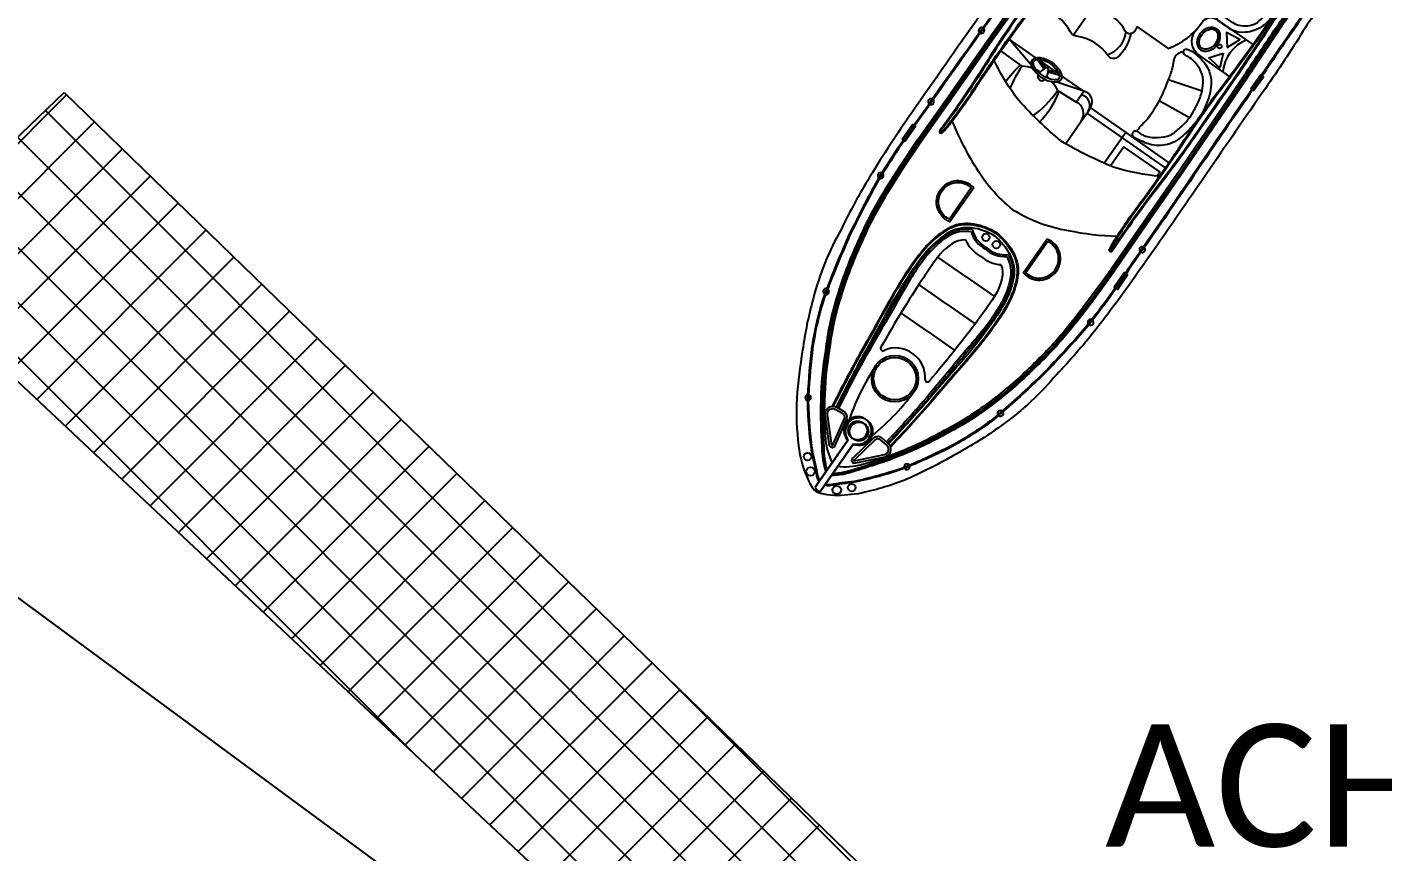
# Model space of a CAD drawing. Header units: metres. Extents: x 332876 to 333955, y 1790909 to 1792363.
# Drawn here: x 332932.3 to 333043.2, y 1791729.7 to 1791797.1 of the extents above; entities that cross this region are included whole.
import ezdxf

# ---------------------------------------------------------------- set-up
doc = ezdxf.new("R2010")
doc.units = ezdxf.units.M
for name, color, linetype in [('PORT', 5, 'Continuous'), ('PORT TEXT', 7, 'Continuous'), ('village', 3, 'Continuous')]:
    doc.layers.add(name, color=color, linetype=linetype)
doc.styles.get("Standard").update_dxf_attribs({"font": 'calibri.ttf'})

msp = doc.modelspace()

# ---------------------------------------------------------------- linework, layer by layer
at = {"color": 32, "true_color": 0xcd6928}
for p, q in [((333019.29, 1791798.54), (333017.85, 1791796.47)), ((333014.77, 1791794.63), (333012.59, 1791796.15)), ((333014.46, 1791793.95), (333012.59, 1791796.15)), ((333015.45, 1791793.69), (333014.89, 1791794.49)), ((333015.58, 1791793.78), (333015.08, 1791794.49)), ((333016.47, 1791793.44), (333015.18, 1791794.34)), ((333015.77, 1791793.47), (333016.68, 1791793.23)), ((333015.81, 1791793.62), (333016.61, 1791793.41)), ((333018.69, 1791791.89), (333016.88, 1791793.15)), ((333018.69, 1791791.89), (333016.48, 1791792.64)), ((333018.08, 1791791.01), (333018.69, 1791791.89)), ((333028.36, 1791791.9), (333025.6, 1791792.83)), ((333027.33, 1791789.72), (333024.85, 1791791.11)), ((333022.12, 1791788.52), (333025.65, 1791786.05)), ((333021.82, 1791788.09), (333025.36, 1791785.63)), ((333009.07, 1791776.72), (333006.76, 1791778.33)), ((333009.07, 1791776.72), (333011.38, 1791775.11)), ((333007.5, 1791774.48), (333005.2, 1791776.09)), ((333007.5, 1791774.48), (333009.81, 1791772.87)), ((333005.94, 1791772.25), (333003.73, 1791773.79)), ((333005.94, 1791772.25), (333008.15, 1791770.71))]:
    msp.add_line(p, q, dxfattribs=at)
for points in [[(333035.01, 1791813.85, 0.01736), (333029.78, 1791817.33, 0.12634), (333026.86, 1791818.33, 0.172899), (333023.46, 1791816.05, 0.013884), (333021.4, 1791813.33, 0.008973), (333018.43, 1791809.47, 0.01509), (333015.11, 1791805, -0.002245), (333010.15, 1791798, 0.003342), (333004.68, 1791790.2, 0.016984), (333001.18, 1791784.86, 0.024546), (332998.87, 1791780.63, 0.067942), (332996.56, 1791774.9, 0.033948), (332995.7, 1791770.72, 0.022001), (332995.22, 1791766.79, 0.042872), (332995.37, 1791762.9, 0.059514), (332995.91, 1791760.71, 0.046364), (332996.37, 1791759.7, 0.104882), (332996.81, 1791759.18, 0.104882)], [(333002.46, 1791783.85), (333003.67, 1791785.77), (333005.13, 1791787.95), (333007.6, 1791791.43), (333010.96, 1791796.24), (333016.43, 1791803.89, 0.002601), (333019.45, 1791808.01, -0.004411), (333022.01, 1791811.52, -0.013009), (333023.89, 1791813.85, -0.113396), (333025.27, 1791814.84, -0.146005), (333026.29, 1791814.94, -1.595219)], [(333002.53, 1791783.81), (333003.73, 1791785.73), (333005.19, 1791787.9), (333007.66, 1791791.39), (333011.02, 1791796.2), (333016.5, 1791803.85, 0.002601), (333019.51, 1791807.97, -0.004411), (333022.08, 1791811.48, -0.013003), (333023.95, 1791813.8, -0.113337), (333025.3, 1791814.76, -0.144821), (333026.26, 1791814.87, -0.138987)], [(333002.59, 1791783.77), (333003.8, 1791785.68), (333005.25, 1791787.86), (333007.72, 1791791.35), (333011.08, 1791796.15), (333016.56, 1791803.8, 0.002601), (333019.58, 1791807.92, -0.00441), (333022.14, 1791811.43, -0.012997), (333024.01, 1791813.75, -0.113276), (333025.33, 1791814.69, -0.142458), (333026.23, 1791814.79, -0.142458)], [(333035.01, 1791813.85, -0.01736), (333040.08, 1791810.13, -0.12634), (333042.02, 1791807.74, -0.172899), (333041.05, 1791803.75, -0.013884), (333039.21, 1791800.89, -0.008973), (333036.61, 1791796.77, -0.01509), (333033.54, 1791792.12, 0.002245), (333028.67, 1791785.05, -0.003342), (333023.23, 1791777.23, -0.016984), (333019.42, 1791772.11, -0.024546), (333016.24, 1791768.49, -0.067942), (333011.66, 1791764.36, -0.033948), (333008.03, 1791762.11, -0.022001), (333004.5, 1791760.3, -0.042872), (333000.79, 1791759.11, -0.059514), (332998.55, 1791758.86, -0.046364), (332997.44, 1791758.95, -0.104882), (332996.81, 1791759.18, -0.104882)], [(333002.72, 1791783.69), (333003.93, 1791785.6), (333005.38, 1791787.77), (333007.85, 1791791.26), (333011.21, 1791796.06), (333016.68, 1791803.71, 0.002601), (333019.7, 1791807.84, -0.00441), (333022.26, 1791811.34, -0.002867), (333022.66, 1791811.86, -0.002867)], [(333030.06, 1791809.1), (333028.81, 1791809.98, 0.202722), (333023.73, 1791811.04, 0.178768), (333021.6, 1791809.69, -0.010028), (333018.78, 1791805.83, 0.005356), (333014.22, 1791799.41, 0.016605), (333010.65, 1791794.13, -0.018921), (333006.93, 1791788.67, 0.925873), (333007.12, 1791788.49, 0.041202), (333007.88, 1791789.39, 0.024461), (333010.06, 1791792.49, -0.012888), (333014.28, 1791798.46, 0.019359), (333016.66, 1791802.01, -0.002375), (333019.41, 1791806.11, 0.006386), (333021.23, 1791808.68, 0.013656), (333021.94, 1791809.72, 0.862706), (333021.76, 1791809.88, -0.648089)], [(333021.81, 1791809.83, 0.016488), (333021.66, 1791809.64, -0.010023), (333018.85, 1791805.79, 0.005356), (333014.28, 1791799.37, 0.016607), (333010.71, 1791794.09, -0.018921), (333006.99, 1791788.62, -0.01143), (333006.99, 1791788.62, 0.913283), (333007.06, 1791788.55, 0.041174), (333007.82, 1791789.44, 0.024478), (333009.99, 1791792.54, -0.012889), (333014.21, 1791798.5, 0.019362), (333016.59, 1791802.05, -0.002377), (333019.34, 1791806.16, 0.006391), (333021.17, 1791808.72, 0.013664), (333021.88, 1791809.76, -0.000701), (333021.88, 1791809.76, 0.819976), (333021.81, 1791809.83, 0.819976)], [(333018.81, 1791808.79, -0.006425), (333015.74, 1791804.53, -0.002217), (333010.79, 1791797.54, 0.003368), (333005.24, 1791789.7, 0.024633), (333001.86, 1791784.68, 0.015037), (332999.99, 1791781.14, 0.025439), (332999.04, 1791779.12, 0.013843), (332997.33, 1791774.81, 0.040266), (332996.39, 1791770.56, 0.016729), (332996.09, 1791766.5, 0.029739), (332996.43, 1791762.37, -0.01525), (332996.85, 1791760.47, 0.132389), (332996.98, 1791760.14, 0.028442), (332997.07, 1791760.03, 0.028442)], [(333018.87, 1791808.75, -0.006424), (333015.8, 1791804.48, -0.002217), (333010.85, 1791797.5, 0.003368), (333005.3, 1791789.66, 0.024633), (333001.93, 1791784.64, 0.015038), (333000.06, 1791781.11, 0.025461), (332999.12, 1791779.1, 0.013839), (332997.4, 1791774.78, 0.040238), (332996.47, 1791770.55, 0.016715), (332996.16, 1791766.5, 0.029693), (332996.51, 1791762.39, -0.015234), (332996.92, 1791760.48, 0.134036), (332997.05, 1791760.18, 0.024879), (332997.12, 1791760.09, 0.024879)], [(333032.37, 1791807.49), (333033.51, 1791806.7, -0.202722), (333036.26, 1791802.29, -0.178768), (333035.72, 1791799.82, 0.010028), (333033.07, 1791795.85, -0.005356), (333028.61, 1791789.36, -0.016605), (333024.88, 1791784.19, 0.018921), (333021.02, 1791778.82, -0.925873), (333020.79, 1791778.94, -0.041202), (333021.37, 1791779.96, -0.024461), (333023.54, 1791783.07, 0.012888), (333027.69, 1791789.08, -0.019359), (333030.2, 1791792.54, 0.002375), (333033.12, 1791796.53, -0.006386), (333034.9, 1791799.13, -0.013656), (333035.63, 1791800.15, -0.862706), (333035.84, 1791800.04, 0.648089)], [(333035.77, 1791796.93, -0.002941), (333037.91, 1791800.1, 0.002014), (333039.26, 1791802.12, 0.130992), (333039.89, 1791803.75, 0.261832), (333039.24, 1791806.27, 0.261832)], [(333035.84, 1791796.89, -0.002942), (333037.98, 1791800.05, 0.002013), (333039.33, 1791802.07, 0.130442), (333039.96, 1791803.74, 0.261246), (333039.3, 1791806.32, 0.209197)], [(333017.91, 1791773.06), (333019.29, 1791774.85), (333020.84, 1791776.97), (333023.26, 1791780.48), (333026.62, 1791785.29), (333031.92, 1791793.06, -0.002601), (333034.76, 1791797.32, 0.00441), (333037.17, 1791800.93, 0.012997), (333038.71, 1791803.48, 0.113276), (333039.14, 1791805.04, 0.142458), (333038.92, 1791805.93, 0.142458)], [(333017.97, 1791773.01), (333019.36, 1791774.81), (333020.9, 1791776.92), (333023.33, 1791780.44), (333026.69, 1791785.25), (333031.99, 1791793.02, -0.002601), (333034.82, 1791797.27, 0.004411), (333037.23, 1791800.88, 0.013003), (333038.77, 1791803.44, 0.113337), (333039.21, 1791805.04, 0.144821), (333038.98, 1791805.98, 0.138987)], [(333018.03, 1791772.97), (333019.42, 1791774.76), (333020.96, 1791776.88), (333023.39, 1791780.4), (333026.75, 1791785.21), (333032.05, 1791792.98, -0.002601), (333034.88, 1791797.23, 0.004411), (333037.3, 1791800.84, 0.013009), (333038.84, 1791803.4, 0.113396), (333039.29, 1791805.04, 0.146005), (333039.04, 1791806.04, 1.595219)], [(333023.03, 1791797.17, -0.291269), (333022.52, 1791796.58, -0.299867), (333022.07, 1791796.81, 0.273478), (333019.67, 1791798.42, -0.28657), (333019.03, 1791798.84, 0.198759), (333016.7, 1791800.72, -0.45148), (333016.18, 1791801.25, -1.463971)], [(333017.79, 1791773.15), (333019.17, 1791774.95), (333020.71, 1791777.06), (333023.14, 1791780.57), (333026.5, 1791785.38), (333031.79, 1791793.15, -0.002601), (333034.63, 1791797.4, 0.00441), (333037.04, 1791801.01, 0.002867), (333037.39, 1791801.56, 0.002867)], [(333035.77, 1791800.07, -0.016488), (333035.65, 1791799.87, 0.010023), (333033, 1791795.9, -0.005356), (333028.54, 1791789.4, -0.016607), (333024.81, 1791784.24, 0.018921), (333020.96, 1791778.86, 0.01143), (333020.96, 1791778.86, -0.913283), (333020.86, 1791778.91, -0.041174), (333021.44, 1791779.92, -0.024478), (333023.6, 1791783.03, 0.012889), (333027.75, 1791789.04, -0.019362), (333030.26, 1791792.49, 0.002377), (333033.18, 1791796.49, -0.006391), (333034.96, 1791799.09, -0.013664), (333035.69, 1791800.11, 0.000701), (333035.69, 1791800.11, -0.819976), (333035.77, 1791800.07, -0.819976)], [(333022.53, 1791796.58, -0.164009), (333021.43, 1791794.64, -0.407559), (333020.67, 1791794.81, 0.20466), (333018.23, 1791796.36, -0.28657), (333017.59, 1791796.77, 0.198759), (333015.26, 1791798.65, -0.45148), (333014.74, 1791799.18, -1.463971)], [(333023.03, 1791797.17), (333025.58, 1791795.39, 0.158322), (333028.37, 1791797.53, -0.417676), (333029.5, 1791797.8), (333032.51, 1791795.7)], [(333035.84, 1791796.89, 0.006425), (333032.89, 1791792.55, 0.002217), (333028.03, 1791785.49, -0.003368), (333022.57, 1791777.59, -0.024633), (333019.02, 1791772.69, -0.015037), (333016.34, 1791769.72, -0.025439), (333014.77, 1791768.14, -0.013843), (333011.31, 1791765.04, -0.040266), (333007.64, 1791762.7, -0.016729), (333003.93, 1791761.02, -0.029739), (332999.93, 1791759.93, 0.01525), (332998, 1791759.66, -0.132389), (332997.65, 1791759.67, -0.028442), (332997.51, 1791759.72, -0.028442)], [(333035.77, 1791796.94, 0.006424), (333032.82, 1791792.59, 0.002217), (333027.96, 1791785.54, -0.003368), (333022.51, 1791777.63, -0.024633), (333018.96, 1791772.74, -0.015038), (333016.28, 1791769.77, -0.025461), (333014.72, 1791768.19, -0.013839), (333011.26, 1791765.1, -0.040238), (333007.6, 1791762.77, -0.016715), (333003.91, 1791761.09, -0.029693), (332999.92, 1791760, 0.015234), (332997.99, 1791759.73, -0.134036), (332997.67, 1791759.75, -0.024879), (332997.56, 1791759.78, -0.024879)], [(333030.62, 1791793.1), (333027.94, 1791794.98, -0.406088), (333027.93, 1791796.97)], [(333016.83, 1791787.83, -0.033687), (333013.37, 1791791.14, -0.051879), (333011.36, 1791794.41, -1.92312)], [(333017.22, 1791787.63), (333018.49, 1791789.45, 0.462925), (333018.08, 1791791.01), (333016.55, 1791791.95)], [(333019.04, 1791790.24), (333019.24, 1791790.53, 0.516839), (333018.69, 1791791.89, 0.282905)], [(333018.49, 1791789.45), (333019.04, 1791790.24, 0.545737), (333018.49, 1791791.59, 0.282905)], [(333012.9, 1791782.21, -0.096403), (333009.76, 1791785.86, -0.040538), (333007.94, 1791789.47, -1.92312)], [(333016.83, 1791787.83, 0.033687), (333021.12, 1791785.71, 0.051879), (333024.89, 1791784.96, 1.92312)], [(333009.69, 1791784), (333007.75, 1791781.23, -0.483063), (333006.96, 1791783.81, -0.50024), (333009.69, 1791784, -0.418424)], [(333002.46, 1791783.85, 0.031596), (333000.74, 1791780.76, 0.004928), (332999.77, 1791778.61, 0.02844), (332998.4, 1791774.75, 0.042875), (332997.57, 1791770.71, 0.035347), (332997.18, 1791766.62, 0.024093), (332997.28, 1791762.79, 0.079837), (332997.59, 1791760.77)], [(333002.52, 1791783.81, 0.031592), (333000.81, 1791780.73, 0.004926), (332999.85, 1791778.58, 0.028436), (332998.47, 1791774.73, 0.042895), (332997.65, 1791770.7, 0.035363), (332997.26, 1791766.61, 0.024111), (332997.36, 1791762.8, 0.077658), (332997.65, 1791760.85, 0.077658)], [(333002.59, 1791783.77, 0.031588), (333000.88, 1791780.69, 0.004924), (332999.92, 1791778.55, 0.028433), (332998.55, 1791774.71, 0.042917), (332997.73, 1791770.69, 0.035379), (332997.34, 1791766.61, 0.02413), (332997.43, 1791762.8, 0.075408), (332997.7, 1791760.93, 0.075408)], [(333002.72, 1791783.68, 0.031581), (333001.02, 1791780.63, 0.00492), (333000.06, 1791778.49, 0.028426), (332998.7, 1791774.67, 0.042959), (332997.88, 1791770.67, 0.035411), (332997.49, 1791766.61, 0.028829), (332997.57, 1791763.41, 0.092336), (332998.12, 1791761.52, 0.080328)], [(333012.9, 1791782.21, 0.096403), (333017.41, 1791780.51, 0.040538), (333021.42, 1791780.04, 1.92312)], [(333015.69, 1791779.81), (333013.76, 1791777.04, 0.483063), (333016.45, 1791777.18, 0.50024), (333015.69, 1791779.81, 0.418424)], [(333017.97, 1791773.01, -0.031592), (333015.67, 1791770.35, -0.004926), (333013.99, 1791768.7, -0.028436), (333010.84, 1791766.09, -0.042895), (333007.34, 1791763.93, -0.035363), (333003.64, 1791762.16, -0.024111), (333000.02, 1791760.94, -0.077658), (332998.09, 1791760.54, -0.077658)], [(333017.91, 1791773.06, -0.031588), (333015.61, 1791770.4, -0.004924), (333013.93, 1791768.76, -0.028433), (333010.79, 1791766.15, -0.042917), (333007.3, 1791764, -0.035379), (333003.61, 1791762.23, -0.02413), (332999.99, 1791761.01, -0.075408), (332998.14, 1791760.62, -0.075408)], [(333017.79, 1791773.15, -0.031581), (333015.5, 1791770.51, -0.00492), (333013.83, 1791768.87, -0.028426), (333010.7, 1791766.28, -0.042959), (333007.23, 1791764.13, -0.035411), (333003.55, 1791762.37, -0.028829), (333000.52, 1791761.35, -0.092336), (332998.56, 1791761.21, -0.080328)], [(333018.03, 1791772.97, -0.031596), (333015.72, 1791770.29, -0.004928), (333014.04, 1791768.65, -0.02844), (333010.89, 1791766.03, -0.042875), (333007.38, 1791763.86, -0.035347), (333003.66, 1791762.09, -0.024093), (333000.04, 1791760.86, -0.079837), (332998.03, 1791760.46)], [(332998.51, 1791766.06), (332999.04, 1791765.74, -0.382221), (332999.3, 1791765.12), (332998.34, 1791762.94, -0.786544), (332997.91, 1791762.91), (332997.54, 1791765.46, -0.616464), (332998.51, 1791766.06, -3.844907)], [(333002.68, 1791763.14), (333002.2, 1791763.53, 0.382221), (333001.53, 1791763.56), (332999.81, 1791761.91, 0.786544), (332999.93, 1791761.5), (333002.46, 1791762.02, 0.616464), (333002.68, 1791763.14, 3.844907)]]:
    msp.add_lwpolyline(points, format="xyb", dxfattribs=at)
for points in [[(333030.42, 1791795.48), (333031.45, 1791796.13), (333030.37, 1791796.69)], [(333030.08, 1791794.99), (333029.82, 1791793.8), (333028.92, 1791794.62)]]:
    msp.add_lwpolyline(points, close=True, dxfattribs=at)
for points in [[(333013.65, 1791793.94), (333011.91, 1791795.19)], [(333033.22, 1791793.2), (333033.16, 1791793.24), (333032.36, 1791792.09), (333032.44, 1791792.04)], [(333032.5, 1791792), (333032.58, 1791791.94), (333033.38, 1791793.08), (333033.29, 1791793.15)], [(333018.95, 1791790.1), (333021.82, 1791788.09)], [(333019.24, 1791790.53), (333022.12, 1791788.52), (333020.38, 1791786.03)], [(333003.95, 1791787.91), (333003.84, 1791787.98), (333004.68, 1791789.18), (333004.8, 1791789.1)], [(333004.86, 1791789.06), (333004.94, 1791789), (333004.1, 1791787.8), (333004.01, 1791787.86)], [(333024.69, 1791784.98), (333024.92, 1791785.31), (333021.98, 1791787.36), (333020.9, 1791785.81)], [(333022.1, 1791777.01), (333022.01, 1791777.07), (333021.18, 1791775.87), (333021.27, 1791775.8)], [(333021.33, 1791775.76), (333021.44, 1791775.68), (333022.28, 1791776.88), (333022.16, 1791776.97)], [(332996.72, 1791759.52), (332999.42, 1791763.39)], [(332999.4, 1791763.36), (332996.72, 1791759.52)], [(332997.16, 1791759.21), (332999.86, 1791763.08)], [(332999.84, 1791763.05), (332997.16, 1791759.21)]]:
    msp.add_lwpolyline(points, dxfattribs=at)
for points in [[(333009.49, 1791783.99), (333007.7, 1791781.43, -0.460147), (333007.09, 1791783.72, -0.47706)], [(333015.75, 1791779.62), (333013.95, 1791777.06, 0.460147), (333016.32, 1791777.27, 0.47706)], [(332998.41, 1791765.89), (332998.95, 1791765.57, -0.383069), (332999.12, 1791765.19), (332998.15, 1791762.98, -0.853636), (332998.1, 1791762.96), (332997.73, 1791765.48, -0.613527)], [(333002.56, 1791762.99), (333002.07, 1791763.39, 0.383069), (333001.65, 1791763.42), (332999.92, 1791761.75, 0.853636), (332999.91, 1791761.69), (333002.41, 1791762.21, 0.613527)]]:
    msp.add_lwpolyline(points, format="xyb", close=True, dxfattribs=at)
for centre, radius in [((333029.8, 1791795.55), 0.163), ((333010.68, 1791779.95), 0.305), ((333011.54, 1791779.35), 0.305), ((333003.25, 1791768.4), 1.9), ((333003.25, 1791768.4), 1.9), ((333003.25, 1791768.4), 1.74), ((333003.25, 1791768.4), 1.74), ((333000.2, 1791764.16), 0.771), ((333000.32, 1791764.08), 0.771), ((332996.11, 1791762.03), 0.313), ((332996.34, 1791760.81), 0.349), ((332999.72, 1791759.5), 0.313), ((332998.5, 1791759.3), 0.349)]:
    msp.add_circle(centre, radius, dxfattribs=at)
for centre, radius, start, end in [((333010.33, 1791796.86), 0.237, 61.148, 227.6505), ((333010.33, 1791796.86), 0.237, 246.2747, 42.5238), ((333019.92, 1791797), 2.24, 288.2527, 352.4569), ((333033.17, 1791793.19), 3.12, 112.5213, 174.4087), ((333013.36, 1791790.41), 3.55, 70.4869, 85.2427), ((333013.36, 1791790.41), 3.55, 59.9552, 66.2945), ((333015.27, 1791793.1), 0.347, 155.855, 314.2006), ((333016.01, 1791792.6), 1.24, 148.668, 148.9373), ((333016.01, 1791792.6), 1.24, 113.4573, 141.0974), ((333015.65, 1791793.64), 0.166, 325.0527, 145.0527), ((333014.55, 1791793.62), 1.24, 330.6552, 356.6481), ((333013.36, 1791790.41), 3.55, 45.0018, 49.2417), ((333014.55, 1791793.62), 1.24, 321.1682, 321.4375), ((333013.36, 1791790.41), 3.55, 25.6777, 39.0287), ((333006.2, 1791791.04), 0.237, 59.9235, 230.0226), ((333006.2, 1791791.04), 0.237, 248.6828, 41.2633), ((333002.08, 1791785), 0.237, 63.3266, 233.7331), ((333002.08, 1791785), 0.237, 252.392, 44.6677), ((333011.66, 1791780.93), 2.89, 204.1769, 240.7792), ((333011.69, 1791781.05), 2.3, 196.0145, 243.7643), ((333011.69, 1791781.05), 2.15, 192.5571, 243.7643), ((333012.23, 1791780.68), 2.3, 226.3412, 274.0909), ((333012.23, 1791780.68), 2.15, 226.3412, 277.5483), ((333023.49, 1791778.95), 0.237, 68.8421, 221.4226), ((333023.49, 1791778.95), 0.237, 240.0828, 50.1819), ((333012.13, 1791780.6), 2.89, 229.3262, 265.9286), ((332997.62, 1791775.52), 0.237, 75.3412, 243.4369), ((332997.62, 1791775.52), 0.237, 262.0719, 56.7061), ((333019.25, 1791773.01), 0.237, 65.4378, 217.7134), ((333019.25, 1791773.01), 0.237, 236.3723, 46.7789), ((333002.27, 1791770.88), 0.202, 149.3904, 295.8581), ((333003.33, 1791768.63), 2.28, 53.3124, 115.1135), ((333003.44, 1791768.55), 2.28, 354.9919, 56.7931), ((333018.52, 1791758.41), 20.14, 146.6545, 161.7253), ((333005.91, 1791768.33), 0.202, 174.2473, 320.7151), ((332996.15, 1791766.85), 0.237, 99.6802, 254.8223), ((332996.15, 1791766.85), 0.237, 273.4601, 81.0425), ((332988.62, 1791779.31), 20.14, 308.3801, 323.4509), ((333000.2, 1791764.16), 1.13, 252.7192, 225.1687), ((333000.32, 1791764.08), 1.13, 244.9367, 217.3862), ((333011.88, 1791765.56), 0.237, 53.3993, 208.0335), ((333011.88, 1791765.56), 0.237, 226.6686, 34.7642), ((333004.24, 1791761.2), 0.237, 29.063, 196.6454), ((333004.24, 1791761.2), 0.237, 215.2831, 10.4252), ((332997.15, 1791759.66), 0.456, 198.9601, 271.1454), ((332997.15, 1791759.66), 0.456, 198.9601, 271.1454)]:
    msp.add_arc(centre, radius, start, end, dxfattribs=at)
for centre, major_axis, ratio in [((333028.9, 1791796.14), (-0.661, -0.861), 0.758117), ((333015.65, 1791793.64), (-1.16, 0.81), 0.533092)]:
    msp.add_ellipse(centre, major_axis=major_axis, ratio=ratio, dxfattribs=at)
for start_param, end_param in [(4.712389, 5.232342), (0.830012, 1.576846)]:
    msp.add_ellipse((333015.09, 1791792.94), major_axis=(-2.37, -3.4), ratio=0.425319, start_param=start_param, end_param=end_param, dxfattribs=at)
for points in [[(333029.74, 1791798.24), (333029.67, 1791798.62), (333030.03, 1791799.03), (333030.68, 1791799.29), (333031.29, 1791799.72), (333031.96, 1791800.57), (333032.25, 1791801.29), (333032.29, 1791802.33), (333032.2, 1791803.11), (333031.64, 1791803.88), (333031.13, 1791804.27), (333030.81, 1791804.57), (333030.86, 1791804.92), (333031.26, 1791805.54), (333032.05, 1791806.72), (333032.41, 1791807.34), (333033.09, 1791806.93), (333034.17, 1791805.9), (333034.82, 1791804.93), (333035.37, 1791803.74), (333035.59, 1791802.39), (333035.5, 1791801.17), (333035.2, 1791800.05), (333034.76, 1791799), (333034.09, 1791798), (333033.22, 1791797.15), (333032.6, 1791796.85), (333031.92, 1791796.71), (333030.91, 1791796.85), (333030.4, 1791797.17), (333029.79, 1791797.6), (333029.52, 1791797.94), (333029.74, 1791798.24), (333030.07, 1791798.08), (333030.72, 1791797.59), (333031.36, 1791797.29), (333032.1, 1791797.25), (333032.73, 1791797.42), (333033.33, 1791797.91), (333034.18, 1791799.03), (333034.65, 1791800.13), (333034.93, 1791801.2), (333035.05, 1791802.14), (333035, 1791802.81), (333034.79, 1791803.64), (333034.35, 1791804.55), (333033.93, 1791805.16), (333033.34, 1791805.79), (333032.82, 1791806.26), (333032.43, 1791806.57), (333032.15, 1791806.83), (333032.18, 1791807.06)], [(333023.46, 1791788.36), (333023.2, 1791788.51), (333022.85, 1791788.66), (333022.67, 1791788.36), (333023.12, 1791787.95), (333024.26, 1791787.51), (333025.73, 1791787.6), (333027.06, 1791788.5), (333028.04, 1791789.6), (333028.84, 1791791.17), (333029.1, 1791792.86), (333028.76, 1791793.91), (333027.78, 1791794.97), (333027.24, 1791795.3), (333026.94, 1791795.31), (333026.87, 1791794.99), (333027.13, 1791794.77), (333027.97, 1791794.02), (333028.37, 1791793.26), (333028.44, 1791792.35), (333028.25, 1791791.49), (333027.79, 1791790.49), (333027.24, 1791789.6), (333026.56, 1791788.91), (333025.75, 1791788.31), (333024.77, 1791788.11), (333023.77, 1791788.22), (333023.46, 1791788.36)], [(333026.86, 1791795.13), (333026.48, 1791795.01), (333026.17, 1791794.73), (333025.97, 1791794), (333025.81, 1791793.41), (333025.47, 1791792.51), (333024.89, 1791791.18), (333024.51, 1791790.52), (333024.08, 1791789.85), (333023.69, 1791789.38), (333023.29, 1791788.98), (333023.04, 1791788.62)]]:
    msp.add_spline(points, degree=3, dxfattribs=at)
for points, knots in [([(333028.33, 1791795.41), (333028.62, 1791795.19), (333029.25, 1791795.39), (333029.8, 1791796.36), (333029.65, 1791796.89), (333028.89, 1791797.06), (333028.28, 1791796.62), (333028.08, 1791795.81), (333028.16, 1791795.54), (333028.33, 1791795.41)], [0, 0, 0, 0, 1.743273, 1.743273, 3.486547, 3.486547, 5.22982, 5.22982, 6.283185, 6.283185, 6.283185, 6.283185]), ([(333014.62, 1791794.36), (333014.53, 1791794.23), (333014.56, 1791793.94), (333015.27, 1791793.02), (333016.38, 1791792.66), (333016.88, 1791793.08), (333016.47, 1791793.91), (333015.21, 1791794.56), (333014.74, 1791794.53), (333014.62, 1791794.36)], [0, 0, 0, 0, 1.031451, 1.031451, 2.992455, 2.992455, 4.95346, 4.95346, 6.283185, 6.283185, 6.283185, 6.283185]), ([(333011.58, 1791780.32), (333010.44, 1791780.98), (333009.04, 1791781.38), (333006.61, 1791780.2), (333005.69, 1791779.15), (333003.34, 1791775.99), (333002.23, 1791773.69), (332999.95, 1791769.71), (332999.04, 1791767.97), (332998.12, 1791766.15)], [0, 0, 0, 0, 0.0462196, 0.0462196, 0.0924392, 0.0924392, 0.1947325, 0.1947325, 0.2709084, 0.2709084, 0.2709084, 0.2709084]), ([(333011.54, 1791780.25), (333010.37, 1791780.93), (333008.94, 1791781.29), (333006.5, 1791780.01), (333005.58, 1791778.91), (333003.27, 1791775.7), (333002.14, 1791773.4), (332999.93, 1791769.51), (332999.08, 1791767.87), (332998.21, 1791766.15)], [0, 0, 0, 0, 0.0480884, 0.0480884, 0.0961768, 0.0961768, 0.1985377, 0.1985377, 0.2704106, 0.2704106, 0.2704106, 0.2704106]), ([(333011.43, 1791780.05), (333010.23, 1791780.75), (333008.83, 1791781.04), (333006.43, 1791779.63), (333005.53, 1791778.48), (333003.24, 1791775.18), (333002.06, 1791772.83), (332999.95, 1791769.05), (332999.19, 1791767.57), (332998.44, 1791766.09)], [0, 0, 0, 0, 0.0508337, 0.0508337, 0.1016674, 0.1016674, 0.2060328, 0.2060328, 0.2709084, 0.2709084, 0.2709084, 0.2709084]), ([(333009.6, 1791780.58), (333009.31, 1791780.63), (333008.07, 1791780.69), (333005.46, 1791778.67), (333003.31, 1791774.65), (333000.67, 1791770.32), (332999.13, 1791767.3), (332998.5, 1791766.06)], [0.0234044, 0.0234044, 0.0234044, 0.0234044, 0.0350942, 0.0739111, 0.138251, 0.2165713, 0.2709084, 0.2709084, 0.2709084, 0.2709084]), ([(333009.48, 1791780.41), (333008.95, 1791780.48), (333008.43, 1791780.44), (333006.89, 1791779.7), (333005.98, 1791778.67), (333004.57, 1791776.71), (333004.01, 1791775.66), (333002.21, 1791772.52), (333000.94, 1791770.43), (332999.42, 1791767.52), (332999.03, 1791766.76), (332998.64, 1791765.99)], [0.0248254, 0.0248254, 0.0248254, 0.0248254, 0.0474598, 0.0474598, 0.0949196, 0.0949196, 0.1423794, 0.1423794, 0.237299, 0.237299, 0.2709084, 0.2709084, 0.2709084, 0.2709084]), ([(333009.01, 1791779.74), (333007.42, 1791779.79), (333006.26, 1791777.6), (333004.83, 1791775.6), (333003.16, 1791772.82), (333002.1, 1791770.98)], [0.0313661, 0.0313661, 0.0313661, 0.0313661, 0.1084744, 0.1084744, 0.1920729, 0.1920729, 0.1920729, 0.1920729]), ([(333011.38, 1791780.08), (333012.45, 1791779.2), (333013.2, 1791777.98), (333012.71, 1791775.24), (333011.93, 1791774.01), (333009.62, 1791770.71), (333007.82, 1791768.81), (333005, 1791765.52), (333003.87, 1791764.3), (333002.74, 1791763.08)], [0, 0, 0, 0, 0.0508337, 0.0508337, 0.1016674, 0.1016674, 0.2060328, 0.2060328, 0.2709084, 0.2709084, 0.2709084, 0.2709084]), ([(333011.53, 1791780.26), (333012.57, 1791779.39), (333013.41, 1791778.17), (333013.04, 1791775.44), (333012.32, 1791774.2), (333010.1, 1791770.92), (333008.33, 1791769.08), (333005.44, 1791765.66), (333004.19, 1791764.3), (333002.87, 1791762.89)], [0, 0, 0, 0, 0.0480884, 0.0480884, 0.0961768, 0.0961768, 0.1985377, 0.1985377, 0.2704106, 0.2704106, 0.2704106, 0.2704106]), ([(333011.58, 1791780.32), (333012.59, 1791779.48), (333013.45, 1791778.3), (333013.18, 1791775.61), (333012.51, 1791774.38), (333010.35, 1791771.09), (333008.57, 1791769.26), (333005.62, 1791765.75), (333004.29, 1791764.3), (333002.9, 1791762.81)], [0, 0, 0, 0, 0.0462196, 0.0462196, 0.0924392, 0.0924392, 0.1947325, 0.1947325, 0.2709084, 0.2709084, 0.2709084, 0.2709084]), ([(333012.51, 1791778.55), (333012.65, 1791778.29), (333013.14, 1791777.15), (333012.13, 1791774.01), (333009.1, 1791770.6), (333005.94, 1791766.63), (333003.63, 1791764.15), (333002.69, 1791763.14)], [0.0234044, 0.0234044, 0.0234044, 0.0234044, 0.0350942, 0.0739111, 0.138251, 0.2165713, 0.2709084, 0.2709084, 0.2709084, 0.2709084]), ([(333012.39, 1791778.38), (333012.64, 1791777.9), (333012.78, 1791777.4), (333012.61, 1791775.7), (333011.96, 1791774.49), (333010.61, 1791772.5), (333009.81, 1791771.61), (333007.48, 1791768.83), (333005.95, 1791766.93), (333003.74, 1791764.5), (333003.16, 1791763.87), (333002.57, 1791763.24)], [0.0248254, 0.0248254, 0.0248254, 0.0248254, 0.0474598, 0.0474598, 0.0949196, 0.0949196, 0.1423794, 0.1423794, 0.237299, 0.237299, 0.2709084, 0.2709084, 0.2709084, 0.2709084]), ([(333011.92, 1791777.71), (333012.52, 1791776.23), (333010.86, 1791774.38), (333009.47, 1791772.35), (333007.44, 1791769.83), (333006.07, 1791768.2)], [0.0313661, 0.0313661, 0.0313661, 0.0313661, 0.1084744, 0.1084744, 0.1920729, 0.1920729, 0.1920729, 0.1920729])]:
    msp.add_open_spline(points, degree=3, knots=knots, dxfattribs=at)
for points in [[(333012.31, 1791792.67), (333012.64, 1791793.15), (333013.05, 1791793.62), (333013.53, 1791794.06)], [(333015.09, 1791789.38), (333015.7, 1791790.03), (333016.28, 1791790.86), (333016.68, 1791791.86)]]:
    msp.add_open_spline(points, degree=3, dxfattribs=at)
at = {"layer": 'PORT'}
for p, q in [((332920.97, 1791778.07), (332935.31, 1791791.78)), ((332935.31, 1791791.78), (333038.6, 1791691.65)), ((333076.43, 1791632.14), (332920.97, 1791778.07))]:
    msp.add_line(p, q, dxfattribs=at)
at = {"layer": 'PORT', "linetype": 'Continuous'}
for p, q in [((332921.5, 1791777.57), (332935.51, 1791791.59)), ((333035.97, 1791688.14), (332933.78, 1791790.32)), ((332923.81, 1791775.4), (332937.79, 1791789.38)), ((333034.05, 1791685.56), (332931.49, 1791788.13)), ((332926.13, 1791773.22), (332940.07, 1791787.17)), ((333078.79, 1791636.34), (332929.19, 1791785.93)), ((332928.44, 1791771.05), (332942.35, 1791784.96)), ((333077.18, 1791633.46), (332926.9, 1791783.74)), ((332930.76, 1791768.88), (332944.63, 1791782.75)), ((333036.95, 1791669.2), (332924.6, 1791781.55)), ((332933.08, 1791766.7), (332946.91, 1791780.54)), ((332963.72, 1791737.94), (332922.31, 1791779.35)), ((332935.39, 1791764.53), (332949.19, 1791778.33)), ((332937.71, 1791762.35), (332951.47, 1791776.12)), ((332940.02, 1791760.18), (332953.75, 1791773.91)), ((332942.34, 1791758.01), (332956.03, 1791771.7)), ((332944.66, 1791755.83), (332958.31, 1791769.49)), ((332946.97, 1791753.66), (332960.59, 1791767.28)), ((332949.29, 1791751.48), (332962.87, 1791765.07)), ((332951.6, 1791749.31), (332965.15, 1791762.85)), ((332953.92, 1791747.14), (332967.43, 1791760.64)), ((332956.24, 1791744.96), (332969.71, 1791758.43)), ((332958.55, 1791742.79), (332971.99, 1791756.22)), ((332960.87, 1791740.61), (332974.27, 1791754.01)), ((332963.18, 1791738.44), (332976.55, 1791751.8)), ((332965.5, 1791736.27), (332978.83, 1791749.59)), ((332967.82, 1791734.09), (332981.11, 1791747.38)), ((332970.13, 1791731.92), (332983.39, 1791745.17)), ((333037.89, 1791690.71), (332984.6, 1791744)), ((332972.45, 1791729.74), (332985.67, 1791742.96)), ((332974.77, 1791727.57), (332987.95, 1791740.75)), ((332977.08, 1791725.4), (332990.23, 1791738.54)), ((332979.4, 1791723.22), (332992.51, 1791736.33)), ((332981.71, 1791721.05), (332994.79, 1791734.12)), ((332984.03, 1791718.87), (332997.07, 1791731.91))]:
    msp.add_line(p, q, dxfattribs=at)
at = {"layer": 'village', "color": 3}
msp.add_line((333018.63, 1791686.45), (332919.95, 1791759.01), dxfattribs=at)

# ---------------------------------------------------------------- texts
at = {"layer": 'PORT TEXT'}
msp.add_text('ACHARA PORT', height=10, dxfattribs=at).set_placement((333020.43, 1791730.15))

doc.saveas('drawing.dxf')
